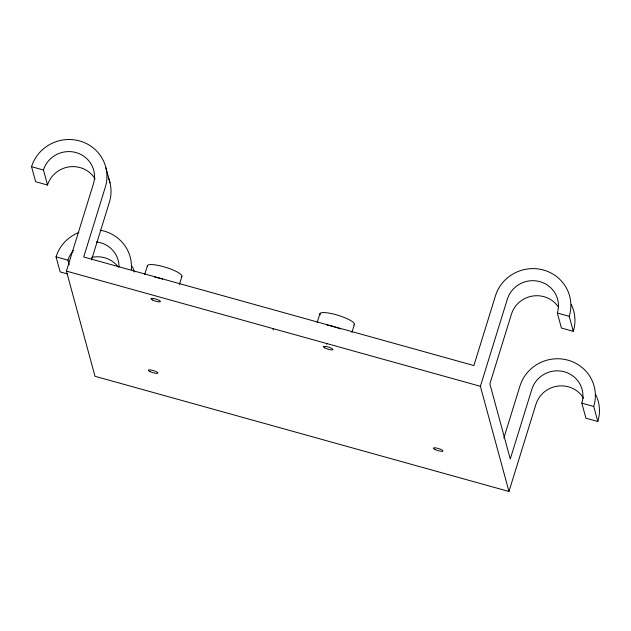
<?xml version="1.0" encoding="UTF-8"?>
<svg xmlns="http://www.w3.org/2000/svg" width="631" height="631" viewBox="0 0 631 631"><rect width="100%" height="100%" fill="white"/><g stroke="black" fill="none" stroke-linecap="round" stroke-linejoin="round"><path stroke-width="0.95" d="M326.74 344.242L326.937 343.611M273.026 329.966L273.404 328.719M583.541 398.208A26.155 25.327 -15.2 0 0 557.946 386.077A26.155 25.327 -15.2 0 0 535.948 404.29L508.965 491.478L94.997 376.281L66.421 271.101L93.404 183.921A26.155 25.327 -15.2 0 0 75.98 152.552A26.155 25.327 -15.2 0 0 43.444 170.015L31.55 166.702L35.636 181.728L47.53 185.041A26.155 25.327 -15.2 0 1 69.52 166.829A26.155 25.327 -15.2 0 1 95.115 178.959M91.534 259.909L109.384 202.251A38.609 37.387 -15.2 0 0 108.185 177.287M144.68 274.564L147.441 265.619M179.393 284.518L181.886 276.465M317.164 322.559L319.933 313.615M351.877 332.513L354.37 324.46M508.965 491.478L480.38 386.298L507.371 299.11A26.155 25.327 -15.2 0 1 539.907 281.655A26.155 25.327 -15.2 0 1 557.331 313.015L561.416 328.041L573.311 331.346A38.609 37.387 -15.2 0 0 571.3 304.599M503.853 438.032L519.976 385.959A38.609 37.387 -15.2 0 1 568.003 360.183A38.609 37.387 -15.2 0 1 593.724 406.482L597.809 421.508L585.915 418.195L581.829 403.17A26.155 25.327 -15.2 0 0 564.406 371.809A26.155 25.327 -15.2 0 0 531.87 389.264L510.274 459.013L489.861 383.885L511.449 314.135A26.155 25.327 -15.2 0 1 532.635 296.042A26.155 25.327 -15.2 0 1 558.183 306.713M557.331 313.015L569.225 316.32L573.311 331.346M78.765 232.508A38.609 37.387 -15.2 0 0 56.049 256.864L67.943 260.169L69.221 264.87M581.829 403.17L593.724 406.482M66.421 271.101L480.38 386.298M67.454 273.925L60.134 271.89L56.049 256.864M105.937 167.838L110.023 182.864M43.444 170.015L47.53 185.041M31.55 166.702A38.609 37.387 -15.2 0 1 79.585 140.934A38.609 37.387 -15.2 0 1 105.298 187.226L83.71 256.975L473.881 365.546L495.477 295.797A38.609 37.387 -15.2 0 1 543.504 270.029A38.609 37.387 -15.2 0 1 569.225 316.32M597.32 398.366A38.609 37.387 -15.2 0 1 597.809 421.508M595.798 394.754A38.609 37.387 -15.2 0 1 596.981 397.451M132.289 266.55A38.609 37.387 -15.2 0 1 134.277 272.071M91.598 257.409A26.155 25.327 -15.2 0 1 118.289 267.118M100.163 230.212A38.609 37.387 -15.2 0 1 131.311 269.666M96.48 241.925A26.155 25.327 -15.2 0 1 119.022 266.984M67.943 260.169A26.155 25.327 -15.2 0 1 73.535 250.436M154.611 277.041A18.062 3.849 17.2 0 1 162.593 279.115M327.095 325.036A18.062 3.849 17.2 0 1 336.875 327.702M337.759 328.002A18.062 3.849 17.2 0 1 340.33 328.964M147.417 266.243A18.062 3.849 17.2 0 1 166.198 267.489A18.062 3.849 17.2 0 1 181.436 276.954M320.303 314.979A18.062 3.849 17.2 0 1 337.325 315.074A18.062 3.849 17.2 0 1 353.92 324.949M435.059 449.477A4.985 1.065 17.2 0 0 442.875 451.149A4.985 1.065 17.2 0 0 436.644 448.057A4.985 1.065 17.2 0 0 435.059 449.477M324.776 347.886A4.985 1.065 17.2 0 0 332.758 349.748A4.985 1.065 17.2 0 0 326.929 346.671A4.985 1.065 17.2 0 0 324.776 347.886M152.536 300.017A4.985 1.065 17.2 0 0 160.353 301.697A4.985 1.065 17.2 0 0 154.122 298.605A4.985 1.065 17.2 0 0 152.536 300.017M149.981 371.533A4.985 1.065 17.2 0 0 157.789 373.213A4.985 1.065 17.2 0 0 151.566 370.113A4.985 1.065 17.2 0 0 149.981 371.533"/></g></svg>
